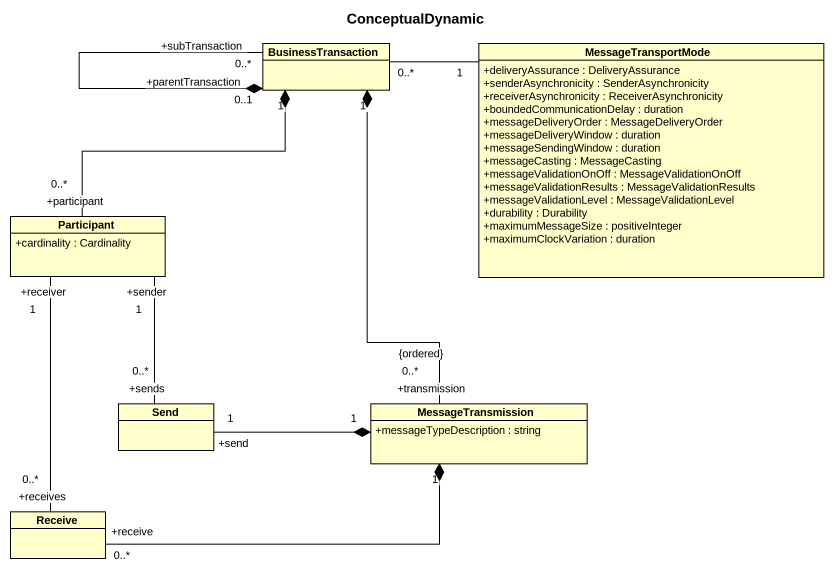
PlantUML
@startuml
title ConceptualDynamic
hide circle
hide empty members
skinparam classAttributeIconSize 0
class BusinessTransaction
class MessageTransportMode {
  +deliveryAssurance : DeliveryAssurance
  +senderAsynchronicity : SenderAsynchronicity
  +receiverAsynchronicity : ReceiverAsynchronicity
  +boundedCommunicationDelay : duration
  +messageDeliveryOrder : MessageDeliveryOrder
  +messageDeliveryWindow : duration
  +messageSendingWindow : duration
  +messageCasting : MessageCasting
  +messageValidationOnOff : MessageValidationOnOff
  +messageValidationResults : MessageValidationResults
  +messageValidationLevel : MessageValidationLevel
  +durability : Durability
  +maximumMessageSize : positiveInteger
  +maximumClockVariation : duration
}
class "Participant" as Participant_ {
  +cardinality : Cardinality
}
class Send
class MessageTransmission {
  +messageTypeDescription : string
}
class Receive
BusinessTransaction "+parentTransaction\n0..1" *-- "+subTransaction\n0..*" BusinessTransaction
BusinessTransaction "0..*" -right- "1" MessageTransportMode
BusinessTransaction "1" *-- "+participant\n0..*" Participant_
BusinessTransaction "1" *-- "+transmission\n0..*\n{ordered}" MessageTransmission
Send "+sends\n0..*" -up- "+sender\n1" Participant_
Send "+send\n1" -right-* "1" MessageTransmission
Receive "+receives\n0..*" -up- "+receiver\n1" Participant_
Receive "+receive\n0..*" -right-* "1" MessageTransmission
@enduml
